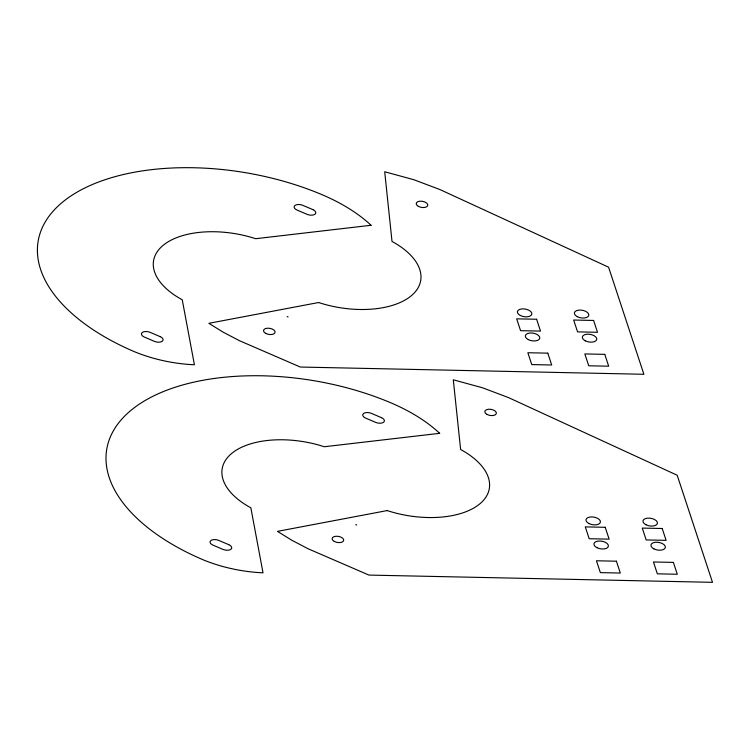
<?xml version="1.0" encoding="UTF-8"?>
<svg xmlns="http://www.w3.org/2000/svg" width="750" height="750" viewBox="0 0 750 750"><rect width="100%" height="100%" fill="white"/><g stroke="black" fill="none" stroke-linecap="round" stroke-linejoin="round"><path stroke-width="1.12" d="M288.084 316.95L287.156 316.537M356.691 525L355.753 524.587M318.609 302.522L208.875 323.316L223.022 332.1L239.362 340.65L300.319 367.041L643.894 374.278L608.587 267.197L439.838 189.525L413.878 179.728L384.703 171.75L392.016 241.453A76.116 40.219 9.6 0 1 411.225 295.809A76.116 40.219 9.6 0 1 318.609 302.522M387.216 510.572L277.481 531.366L291.628 540.15L307.969 548.7L368.925 575.081L712.5 582.328L677.194 475.247L508.444 397.566L482.475 387.769L453.3 379.8L460.622 449.503A76.116 40.219 9.6 0 1 479.831 503.859A76.116 40.219 9.6 0 1 387.216 510.572M371.053 225.272L255.666 238.706A76.116 40.219 9.6 0 0 163.05 245.409A76.116 40.219 9.6 0 0 182.25 299.775L194.409 364.772A97.978 51.778 9.6 0 1 134.438 351.703A193.172 102.075 9.6 0 1 62.203 202.434A193.172 102.075 9.6 0 1 322.8 195A143.569 75.862 9.6 0 1 371.053 225.272M439.659 433.322L324.272 446.747A76.116 40.219 9.6 0 0 231.656 453.459A76.116 40.219 9.6 0 0 250.856 507.816L263.016 572.822A97.978 51.778 9.6 0 1 203.034 559.753A193.172 102.075 9.6 0 1 130.8 410.484A193.172 102.075 9.6 0 1 391.406 403.05A143.569 75.862 9.6 0 1 439.659 433.322M536.616 319.256L516.675 318.834L520.575 330.675L540.525 331.097L536.616 319.256M593.606 320.456L573.666 320.034L577.566 331.875L597.516 332.297L593.606 320.456M547.8 353.156L527.85 352.734L531.759 364.575L551.7 364.997L547.8 353.156M604.781 354.356L584.841 353.934L588.741 365.775L608.691 366.197L604.781 354.356M605.222 527.297L585.281 526.884L589.181 538.725L609.131 539.147L605.222 527.297M662.212 528.506L642.263 528.084L646.172 539.925L666.112 540.347L662.212 528.506M616.406 561.197L596.456 560.784L600.366 572.625L620.306 573.047L616.406 561.197M673.387 562.397L653.447 561.984L657.347 573.825L677.297 574.247L673.387 562.397M312.863 209.616L302.775 205.322A5.859 3.094 9.6 0 0 294.872 205.547A5.859 3.094 9.6 0 0 297.066 210.066L307.153 214.369A5.859 3.094 9.6 0 0 315.047 214.144A5.859 3.094 9.6 0 0 312.863 209.616M381.469 417.666L371.381 413.363A5.859 3.094 9.6 0 0 363.478 413.588A5.859 3.094 9.6 0 0 365.672 418.116L375.759 422.409A5.859 3.094 9.6 0 0 383.653 422.184A5.859 3.094 9.6 0 0 381.469 417.666M160.172 336.637L150.084 332.334A5.859 3.094 9.6 0 0 142.191 332.559A5.859 3.094 9.6 0 0 144.375 337.087L154.462 341.381A5.859 3.094 9.6 0 0 162.366 341.156A5.859 3.094 9.6 0 0 160.172 336.637M228.778 544.678L218.691 540.384A5.859 3.094 9.6 0 0 210.787 540.609A5.859 3.094 9.6 0 0 212.981 545.138L223.069 549.431A5.859 3.094 9.6 0 0 230.972 549.206A5.859 3.094 9.6 0 0 228.778 544.678M645.956 524.756A7.322 3.872 9.6 0 0 657.403 523.369A7.322 3.872 9.6 0 0 647.231 518.175A7.322 3.872 9.6 0 0 645.956 524.756M334.266 541.416A5.859 3.094 9.6 0 0 343.641 540.609A5.859 3.094 9.6 0 0 335.841 536.259A5.859 3.094 9.6 0 0 334.266 541.416M588.966 523.556A7.322 3.872 9.6 0 0 600.413 522.169A7.322 3.872 9.6 0 0 590.25 516.975A7.322 3.872 9.6 0 0 588.966 523.556M596.916 547.669A7.322 3.872 9.6 0 0 608.372 546.291A7.322 3.872 9.6 0 0 598.2 541.087A7.322 3.872 9.6 0 0 596.916 547.669M486.947 414.394A5.859 3.094 9.6 0 0 496.322 413.597A5.859 3.094 9.6 0 0 488.531 409.237A5.859 3.094 9.6 0 0 486.947 414.394M653.906 548.869A7.322 3.872 9.6 0 0 665.353 547.491A7.322 3.872 9.6 0 0 655.191 542.297A7.322 3.872 9.6 0 0 653.906 548.869M585.3 340.819A7.322 3.872 9.6 0 0 596.756 339.441A7.322 3.872 9.6 0 0 586.584 334.247A7.322 3.872 9.6 0 0 585.3 340.819M418.35 206.353A5.859 3.094 9.6 0 0 427.725 205.547A5.859 3.094 9.6 0 0 419.925 201.197A5.859 3.094 9.6 0 0 418.35 206.353M528.309 339.619A7.322 3.872 9.6 0 0 539.766 338.241A7.322 3.872 9.6 0 0 529.594 333.047A7.322 3.872 9.6 0 0 528.309 339.619M520.359 315.506A7.322 3.872 9.6 0 0 531.816 314.128A7.322 3.872 9.6 0 0 521.644 308.934A7.322 3.872 9.6 0 0 520.359 315.506M265.659 333.366A5.859 3.094 9.6 0 0 275.034 332.569A5.859 3.094 9.6 0 0 267.244 328.209A5.859 3.094 9.6 0 0 265.659 333.366M577.35 316.706A7.322 3.872 9.6 0 0 588.797 315.328A7.322 3.872 9.6 0 0 578.634 310.134A7.322 3.872 9.6 0 0 577.35 316.706"/></g></svg>
